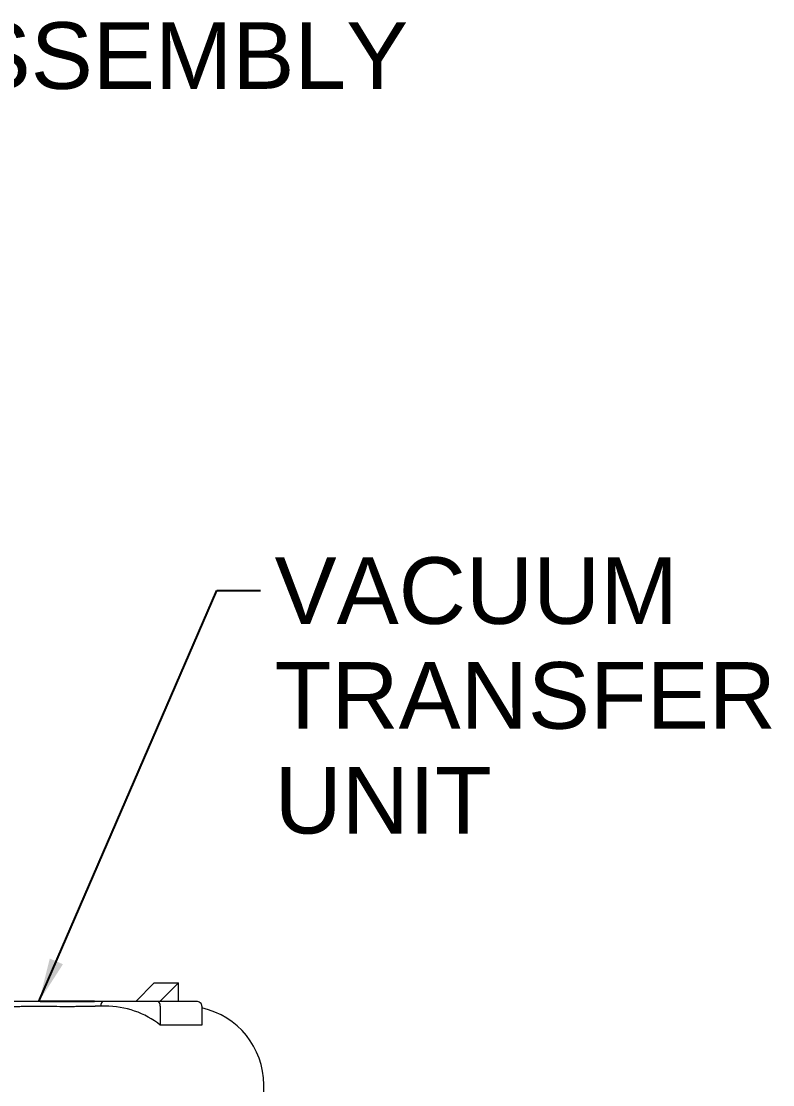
# Model space of a CAD drawing. Header units: inches. Extents: x 15 to 402, y 6 to 261.
# Drawn here: x 324.29 to 344.59, y 111.01 to 139.76 of the extents above; entities that cross this region are included whole.
import ezdxf

# ---------------------------------------------------------------- set-up
doc = ezdxf.new("R2010")
doc.units = ezdxf.units.IN
doc.header["$LTSCALE"] = 12
doc.header["$MEASUREMENT"] = 0
for name, color, linetype, lineweight in [('Symbol', 7, 'Continuous', 25), ('Symbol (ANSI)', 7, 'Continuous', 25), ('Visible (ANSI)', 7, 'Continuous', 50)]:
    doc.layers.add(name, color=color, linetype=linetype, lineweight=lineweight)
doc.styles.add('MEMCOR Medium', font='arial.ttf')
doc.styles.add('Standard D-E', font='arial.ttf')
doc.dimstyles.new('Default (ANSI)$7', dxfattribs={"dimscale": 12, "dimtxt": 0.15, "dimasz": 0.098425, "dimexe": 0.125, "dimexo": 0.0625, "dimgap": 0.031496, "dimtad": 0, "dimtih": 1, "dimtoh": 1, "dimdec": 4, "dimrnd": 1e-08, "dimzin": 3, "dimdsep": 46, "dimlunit": 5, "dimtxsty": 'MEMCOR Medium', "dimcen": 0.09, "dimdle": 0.393701, "dimclrd": 256, "dimclre": 256, "dimclrt": 256, "dimadec": 0, "dimazin": 1, "dimtfac": 0.8, "dimtofl": 0, "dimtmove": 0, "dimatfit": 3, "dimfxl": 1, "dimfrac": 1, "dimtolj": 1, "dimtzin": 4, "dimlwd": -1, "dimlwe": -1, "dimarcsym": 0})
doc.dimstyles.new('Default D-E$7', dxfattribs={"dimscale": 12, "dimtxt": 0.15, "dimasz": 0.098425, "dimexe": 0.125, "dimexo": 0.0625, "dimgap": 0.031496, "dimtad": 0, "dimtih": 1, "dimtoh": 1, "dimrnd": 1e-08, "dimzin": 4, "dimdsep": 46, "dimtxsty": 'Standard D-E', "dimcen": 0.09, "dimdle": 0.393701, "dimclrd": 256, "dimclre": 256, "dimclrt": 256, "dimadec": 0, "dimazin": 1, "dimtfac": 1, "dimtofl": 0, "dimtmove": 0, "dimatfit": 3, "dimfxl": 1, "dimtolj": 1, "dimtzin": 4, "dimlwd": -1, "dimlwe": -1, "dimarcsym": 0})

msp = doc.modelspace()

# ---------------------------------------------------------------- linework, layer by layer
at = {"layer": 'Symbol (ANSI)'}
msp.add_line((326.267131, 113.264122), (324.801647, 113.264122), dxfattribs=at)
at = {"layer": 'Visible (ANSI)', "linetype": 'Continuous', "lineweight": 18}
for p, q in [((327.383359, 113.264122), (327.883359, 113.764122)), ((327.883359, 113.764122), (328.532878, 113.764122)), ((328.532878, 113.764122), (328.032878, 113.264122)), ((328.532878, 113.264122), (328.532878, 113.764122)), ((325.777337, 113.264122), (322.768526, 113.264122)), ((326.501307, 113.264122), (325.777337, 113.264122)), ((327.978551, 113.264122), (326.501307, 113.264122)), ((329.020217, 113.264122), (327.978551, 113.264122)), ((325.912382, 113.139122), (326.281152, 113.139122)), ((326.554605, 113.139122), (326.281152, 113.139122)), ((328.045137, 113.139122), (328.045137, 112.623728)), ((329.170137, 113.139122), (329.170137, 112.623728)), ((329.170137, 112.623728), (328.045137, 112.623728)), ((330.83871, 109.264122), (330.83871, 111.014122))]:
    msp.add_line(p, q, dxfattribs=at)
msp.add_arc((328.71371, 111.014122), 2.125, 0, 77.5968291, dxfattribs=at)
for centre, major_axis, ratio, start_param, end_param in [((326.501307, 113.139122), (0, 0.125), 0.541666667, 0, 1.570796327), ((327.978551, 113.139122), (0, -0.125), 0.53269207, 1.570796327, 3.141592654), ((329.020217, 113.139122), (0.14992, 0), 0.833778893, 0, 1.570796327), ((326.554605, 111.014122), (2.283012, 0), 0.930787795, 0.859416189, 1.570796327)]:
    msp.add_ellipse(centre, major_axis=major_axis, ratio=ratio, start_param=start_param, end_param=end_param, dxfattribs=at)
for points, knots in [([(324.089224, 113.131727), (324.143029, 113.132033), (324.19698, 113.132384), (324.292344, 113.133325), (324.333401, 113.133804), (324.374071, 113.134307)], [-55.1561514955, -55.1561514955, -55.1561514955, -55.1561514955, -54.7075950751, -54.7075950751, -54.3637081452, -54.3637081452, -54.3637081452, -54.3637081452]), ([(324.374071, 113.134307), (324.415767, 113.134844), (324.457446, 113.135213), (324.777646, 113.137456), (325.037193, 113.13578), (325.348668, 113.132711), (325.452734, 113.131399), (325.59386, 113.130893), (325.641912, 113.131021), (325.713649, 113.132326), (325.740049, 113.133197), (325.767055, 113.134607), (325.77245, 113.134927), (325.777337, 113.135248)], [-37.914858437, -37.914858437, -37.914858437, -37.914858437, -37.674676988, -37.674676988, -36.064935499, -36.064935499, -35.345048353, -35.345048353, -34.968662607, -34.968662607, -34.699552539, -34.699552539, -34.624049898, -34.624049898, -34.624049898, -34.624049898])]:
    msp.add_open_spline(points, degree=3, knots=knots, dxfattribs=at)
msp.add_open_spline([(325.777337, 113.135248), (325.823571, 113.138295), (325.868882, 113.139122), (325.912382, 113.139122)], degree=3, dxfattribs=at)

# ---------------------------------------------------------------- texts
at = {"layer": 'Symbol', "insert": (313.227743, 139.730579), "char_height": 1.80000006, "width": 21.5259154, "attachment_point": 1, "style": 'Standard D-E'}
msp.add_mtext('\\fArial|b0|i0;BUMP ASSEMBLY', dxfattribs=at)
at = {"layer": 'Symbol (ANSI)', "insert": (331.133197, 125.269708), "char_height": 1.80000006, "width": 13.556251, "attachment_point": 1, "line_spacing_factor": 0.944221, "style": 'MEMCOR Medium'}
msp.add_mtext('\\fArial|b0|i0;VACUUM\\P\\fArial|b0|i0;TRANSFER\\P\\fArial|b0|i0;UNIT', dxfattribs=at)

# ---------------------------------------------------------------- leaders
at = {"layer": 'Symbol', "annotation_type": 0, "has_hookline": 1, "hookline_direction": 0, "text_width": 21.316372}
msp.add_leader([(303.281709, 129.714122), (311.668688, 138.830579), (312.84979, 138.830579)], dimstyle='Default D-E$7', override={"dimtad": 0}, dxfattribs=at)
at = {"layer": 'Symbol (ANSI)', "annotation_type": 0, "has_hookline": 1, "hookline_direction": 0, "text_width": 13.46071}
msp.add_leader([(324.767131, 113.264122), (329.574142, 124.369708), (330.755244, 124.369708)], dimstyle='Default (ANSI)$7', override={"dimtad": 0}, dxfattribs=at)

doc.saveas('drawing.dxf')
